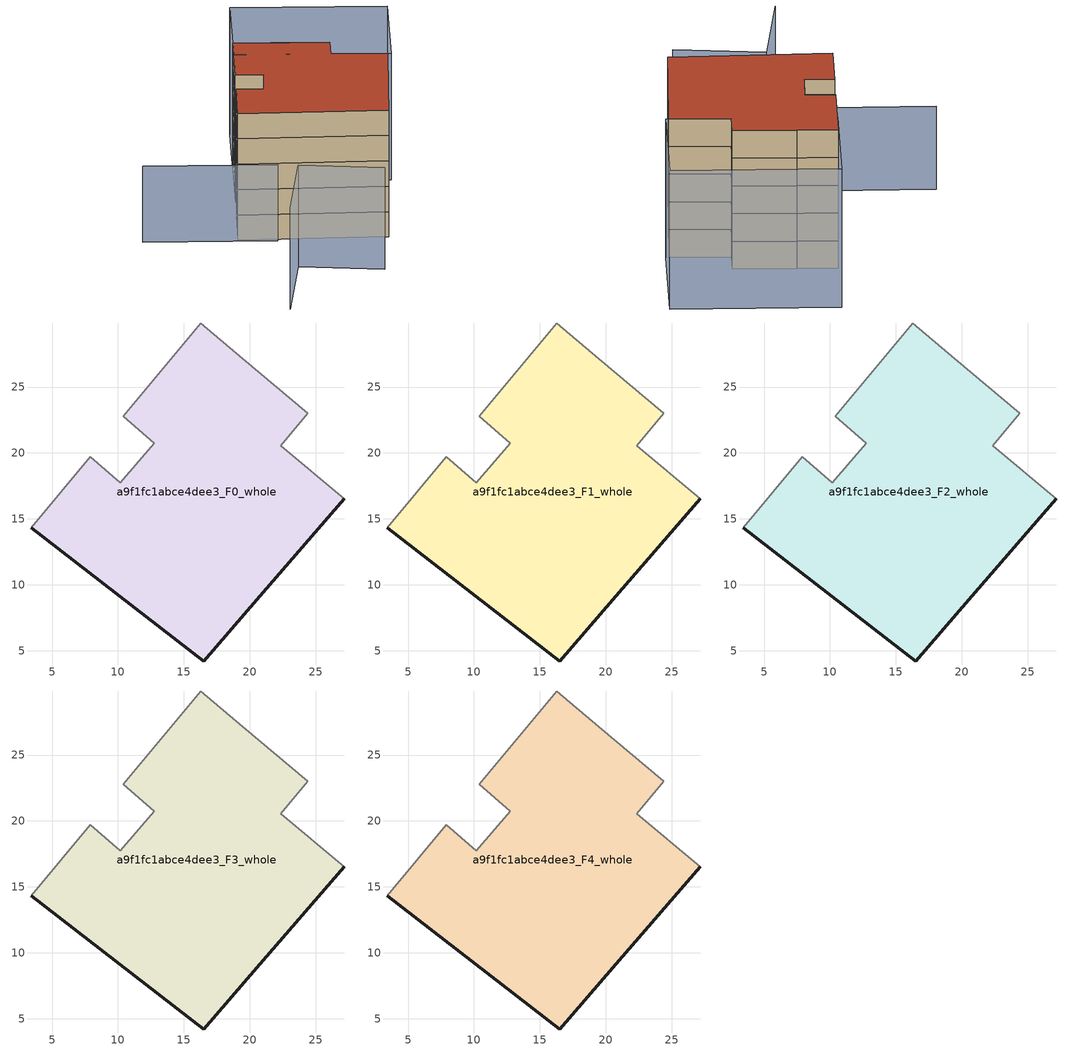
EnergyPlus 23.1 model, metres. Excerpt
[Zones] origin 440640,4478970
a9f1fc1abce4dee3_F0_whole
 floor ground (EU_floor_Construction): 24.41,23.01 22.37,20.54 27.16,16.52 20.51,8.87 16.5,4.21 3.43,14.34 7.88,19.72 10.19,17.73 12.77,20.72 10.41,22.78 16.29,29.86 19.48,27.15 z0
 wall outside (EU_wall_Construction): 3.43,14.34 16.5,4.21 20.51,8.87 27.16,16.52 z0:3
 wall adiabatic (EU_wall_Construction): 27.16,16.52 22.37,20.54 24.41,23.01 19.48,27.15 16.29,29.86 10.41,22.78 12.77,20.72 10.19,17.73 7.88,19.72 3.43,14.34 z0:3
a9f1fc1abce4dee3_F1_whole
 floor to a9f1fc1abce4dee3_F0_whole (EU_floor_Construction): 24.41,23.01 22.37,20.54 27.16,16.52 20.51,8.87 16.5,4.21 3.43,14.34 7.88,19.72 10.19,17.73 12.77,20.72 10.41,22.78 16.29,29.86 19.48,27.15 z3
 wall outside (EU_wall_Construction): 3.43,14.34 16.5,4.21 20.51,8.87 27.16,16.52 z3:6
 wall adiabatic (EU_wall_Construction): 27.16,16.52 22.37,20.54 24.41,23.01 19.48,27.15 16.29,29.86 10.41,22.78 12.77,20.72 10.19,17.73 7.88,19.72 3.43,14.34 z3:6
a9f1fc1abce4dee3_F2_whole
 floor to a9f1fc1abce4dee3_F1_whole (EU_floor_Construction): 24.41,23.01 22.37,20.54 27.16,16.52 20.51,8.87 16.5,4.21 3.43,14.34 7.88,19.72 10.19,17.73 12.77,20.72 10.41,22.78 16.29,29.86 19.48,27.15 z6
 wall outside (EU_wall_Construction): 3.43,14.34 16.5,4.21 20.51,8.87 27.16,16.52 z6:9
 wall adiabatic (EU_wall_Construction): 27.16,16.52 22.37,20.54 24.41,23.01 19.48,27.15 16.29,29.86 10.41,22.78 12.77,20.72 10.19,17.73 7.88,19.72 3.43,14.34 z6:9
a9f1fc1abce4dee3_F3_whole
 floor to a9f1fc1abce4dee3_F2_whole (EU_floor_Construction): 24.41,23.01 22.37,20.54 27.16,16.52 20.51,8.87 16.5,4.21 3.43,14.34 7.88,19.72 10.19,17.73 12.77,20.72 10.41,22.78 16.29,29.86 19.48,27.15 z9
 wall outside (EU_wall_Construction): 3.43,14.34 16.5,4.21 20.51,8.87 27.16,16.52 z9:12
 wall adiabatic (EU_wall_Construction): 27.16,16.52 22.37,20.54 24.41,23.01 19.48,27.15 16.29,29.86 10.41,22.78 12.77,20.72 10.19,17.73 7.88,19.72 3.43,14.34 z9:12
a9f1fc1abce4dee3_F4_whole
 floor to a9f1fc1abce4dee3_F3_whole (EU_floor_Construction): 24.41,23.01 22.37,20.54 27.16,16.52 20.51,8.87 16.5,4.21 3.43,14.34 7.88,19.72 10.19,17.73 12.77,20.72 10.41,22.78 16.29,29.86 19.48,27.15 z12
 wall outside (EU_wall_Construction): 3.43,14.34 16.5,4.21 20.51,8.87 27.16,16.52 z12:15
 wall adiabatic (EU_wall_Construction): 27.16,16.52 22.37,20.54 24.41,23.01 19.48,27.15 16.29,29.86 10.41,22.78 12.77,20.72 10.19,17.73 7.88,19.72 3.43,14.34 z12:15
 roof outside (EU_roof_Construction): 20.51,8.87 27.16,16.52 22.37,20.54 24.41,23.01 19.48,27.15 16.29,29.86 10.41,22.78 12.77,20.72 10.19,17.73 7.88,19.72 3.43,14.34 16.5,4.21 z15
shading: -5.21,-4.2 3.42,4.32 / 3.42,4.32 10.06,-2.4 z0:12; 22.72,37.67 36,26.7 / 36,26.7 27.42,16.31 / 27.42,16.31 14.14,27.27 / 14.14,27.27 22.72,37.67 z0:15; 26.05,34.92 6.6,11.38 / 6.6,11.38 -4.75,20.75 z0:9
[Building]
EU S2 Campaign: North Axis=0; Terrain=City; Solar Distribution=FullExterior
[Site:Location]
Madrid: Latitude=40.5; Longitude=-3.5; Time Zone=1; Elevation=609
[SizingPeriod:WeatherFileDays]
AnnualSizingPeriod: Begin Month=1; Begin Day of Month=1; End Month=12; End Day of Month=31; Day of Week for Start Day=Monday; Use Weather File Daylight Saving Period=No; Use Weather File Rain and Snow Indicators=No
[MATERIAL]
EU_InternalMass_Material: Roughness=MediumRough; Thickness=0.1; Conductivity=1; Density=1800; Specific Heat=900; Thermal Absorptance=0.9; Solar Absorptance=0.7; Visible Absorptance=0.7
[MATERIAL:NOMASS] Roughness=MediumRough; Thermal Absorptance=0.9; Solar Absorptance=0.7; Visible Absorptance=0.7
Name | Thermal Resistance
EU_wall_NoMass | 0.609216
EU_roof_NoMass | 0.513268
EU_floor_NoMass | 0.568163
[CONSTRUCTION]
EU_wall_Construction: EU_wall_NoMass
EU_roof_Construction: EU_roof_NoMass
EU_floor_Construction: EU_floor_NoMass
EU_InternalMass_Construction: EU_InternalMass_Material
[ZONE] Type=1; Multiplier=1; Ceiling Height=autocalculate; Volume=897.263; Floor Area=autocalculate; Part of Total Floor Area=Yes
a9f1fc1abce4dee3_F0_whole; a9f1fc1abce4dee3_F1_whole; a9f1fc1abce4dee3_F2_whole; a9f1fc1abce4dee3_F3_whole; a9f1fc1abce4dee3_F4_whole
[INTERNALMASS] Construction=EU_InternalMass_Construction; Surface Area=299.087
Name | Zone or ZoneList
a9f1fc1abce4dee3_F0_whole_EU_InternalMass | a9f1fc1abce4dee3_F0_whole
a9f1fc1abce4dee3_F1_whole_EU_InternalMass | a9f1fc1abce4dee3_F1_whole
a9f1fc1abce4dee3_F2_whole_EU_InternalMass | a9f1fc1abce4dee3_F2_whole
a9f1fc1abce4dee3_F3_whole_EU_InternalMass | a9f1fc1abce4dee3_F3_whole
a9f1fc1abce4dee3_F4_whole_EU_InternalMass | a9f1fc1abce4dee3_F4_whole
[OTHEREQUIPMENT] Fuel Type=Electricity; Design Level Calculation Method=Watts/Area; Power per Zone Floor Area=1; Fraction Latent=0; Fraction Radiant=0; Fraction Lost=0; Carbon Dioxide Generation Rate=0; EndUse Subcategory=EU_Step8_InternalGains
Name | Zone or ZoneList or Space or SpaceList | Schedule
EU_Step8_InternalGain_a9f1fc1abce4dee3_F0_whole_f000 | a9f1fc1abce4dee3_F0_whole | EU_Step8_GainSchedule_a9f1fc1abce4dee3_F0_whole_f000
EU_Step8_InternalGain_a9f1fc1abce4dee3_F1_whole_f000 | a9f1fc1abce4dee3_F1_whole | EU_Step8_GainSchedule_a9f1fc1abce4dee3_F1_whole_f000
EU_Step8_InternalGain_a9f1fc1abce4dee3_F2_whole_f000 | a9f1fc1abce4dee3_F2_whole | EU_Step8_GainSchedule_a9f1fc1abce4dee3_F2_whole_f000
EU_Step8_InternalGain_a9f1fc1abce4dee3_F3_whole_f000 | a9f1fc1abce4dee3_F3_whole | EU_Step8_GainSchedule_a9f1fc1abce4dee3_F3_whole_f000
EU_Step8_InternalGain_a9f1fc1abce4dee3_F4_whole_f000 | a9f1fc1abce4dee3_F4_whole | EU_Step8_GainSchedule_a9f1fc1abce4dee3_F4_whole_f000
[ZONEVENTILATION:DESIGNFLOWRATE] Schedule=EU_AlwaysOn; Design Flow Rate Calculation Method=AirChanges/Hour; Air Changes per Hour=0.752966; Ventilation Type=Natural; Fan Pressure Rise=0; Fan Total Efficiency=1; Constant Term Coefficient=1; Temperature Term Coefficient=0; Velocity Term Coefficient=0; Velocity Squared Term Coefficient=0; Minimum Indoor Temperature=-100; Maximum Indoor Temperature=100; Delta Temperature=-100; Minimum Outdoor Temperature=-100; Maximum Outdoor Temperature=100; Maximum Wind Speed=40
Name | Zone or ZoneList or Space or SpaceList
EU_ConstantAir_a9f1fc1abce4dee3_F0_whole | a9f1fc1abce4dee3_F0_whole
EU_ConstantAir_a9f1fc1abce4dee3_F1_whole | a9f1fc1abce4dee3_F1_whole
EU_ConstantAir_a9f1fc1abce4dee3_F2_whole | a9f1fc1abce4dee3_F2_whole
EU_ConstantAir_a9f1fc1abce4dee3_F3_whole | a9f1fc1abce4dee3_F3_whole
EU_ConstantAir_a9f1fc1abce4dee3_F4_whole | a9f1fc1abce4dee3_F4_whole
[HVACTEMPLATE:THERMOSTAT] Constant Heating Setpoint=20; Constant Cooling Setpoint=50
EU_HeatOnly_a9f1fc1abce4dee3_F0_whole; EU_HeatOnly_a9f1fc1abce4dee3_F1_whole; EU_HeatOnly_a9f1fc1abce4dee3_F2_whole; EU_HeatOnly_a9f1fc1abce4dee3_F3_whole; EU_HeatOnly_a9f1fc1abce4dee3_F4_whole
[HVACTEMPLATE:ZONE:IDEALLOADSAIRSYSTEM] System Availability Schedule=EU_AlwaysOn; Maximum Heating Supply Air Temperature=50; Minimum Cooling Supply Air Temperature=13; Maximum Heating Supply Air Humidity Ratio=0.0156; Minimum Cooling Supply Air Humidity Ratio=0.0077; Heating Limit=NoLimit; Cooling Limit=NoLimit; Heating Availability Schedule=EU_AlwaysOn; Cooling Availability Schedule=EU_CoolingOff; Dehumidification Control Type=ConstantSensibleHeatRatio; Cooling Sensible Heat Ratio=0.7; Dehumidification Setpoint=60; Humidification Control Type=None; Humidification Setpoint=30; Outdoor Air Method=None; Outdoor Air Flow Rate per Person=0.00944; Outdoor Air Flow Rate per Zone Floor Area=0; Outdoor Air Flow Rate per Zone=0; Demand Controlled Ventilation Type=None; Outdoor Air Economizer Type=NoEconomizer; Heat Recovery Type=None; Sensible Heat Recovery Effectiveness=0.7; Latent Heat Recovery Effectiveness=0.65
Name | Template Thermostat
a9f1fc1abce4dee3_F0_whole | EU_HeatOnly_a9f1fc1abce4dee3_F0_whole
a9f1fc1abce4dee3_F1_whole | EU_HeatOnly_a9f1fc1abce4dee3_F1_whole
a9f1fc1abce4dee3_F2_whole | EU_HeatOnly_a9f1fc1abce4dee3_F2_whole
a9f1fc1abce4dee3_F3_whole | EU_HeatOnly_a9f1fc1abce4dee3_F3_whole
a9f1fc1abce4dee3_F4_whole | EU_HeatOnly_a9f1fc1abce4dee3_F4_whole
[SIZING:ZONE] Zone Cooling Design Supply Air Temperature Input Method=SupplyAirTemperature; Zone Cooling Design Supply Air Temperature=13; Zone Heating Design Supply Air Temperature Input Method=SupplyAirTemperature; Zone Heating Design Supply Air Temperature=50; Zone Cooling Design Supply Air Humidity Ratio=0.008; Zone Heating Design Supply Air Humidity Ratio=0.008; Cooling Design Air Flow Method=DesignDay; Cooling Design Air Flow Rate=0; Cooling Minimum Air Flow per Zone Floor Area=0.000762; Cooling Minimum Air Flow=0; Cooling Minimum Air Flow Fraction=0.2; Heating Design Air Flow Method=DesignDay; Heating Design Air Flow Rate=0; Heating Maximum Air Flow per Zone Floor Area=0.002032; Heating Maximum Air Flow=0.141576; Heating Maximum Air Flow Fraction=0.3; Account for Dedicated Outdoor Air System=No; Dedicated Outdoor Air System Control Strategy=NeutralSupplyAir; Dedicated Outdoor Air Low Setpoint Temperature for Design=autosize; Dedicated Outdoor Air High Setpoint Temperature for Design=autosize; Zone Load Sizing Method=Sensible Load Only No Latent Load; Zone Latent Cooling Design Supply Air Humidity Ratio Input Method=HumidityRatioDifference; Zone Cooling Design Supply Air Humidity Ratio Difference=0.005; Zone Latent Heating Design Supply Air Humidity Ratio Input Method=HumidityRatioDifference; Zone Humidification Design Supply Air Humidity Ratio Difference=0.005
a9f1fc1abce4dee3_F0_whole; a9f1fc1abce4dee3_F1_whole; a9f1fc1abce4dee3_F2_whole; a9f1fc1abce4dee3_F3_whole; a9f1fc1abce4dee3_F4_whole
[SCHEDULE:CONSTANT]
Name | Hourly Value
EU_AlwaysOn | 1
EU_CoolingOff | 0
[SCHEDULE:FILE] Column Number=1; Rows to Skip at Top=0; Number of Hours of Data=8760; Column Separator=Comma; Interpolate to Timestep=No; Minutes per Item=60; Adjust Schedule for Daylight Savings=Yes
Name | File
EU_Step8_GainSchedule_a9f1fc1abce4dee3_F0_whole_f000 | ../../schedules/a9f1fc1abce4dee3/a9f1fc1abce4dee3_F0_whole_f000_gain.csv
EU_Step8_GainSchedule_a9f1fc1abce4dee3_F1_whole_f000 | ../../schedules/a9f1fc1abce4dee3/a9f1fc1abce4dee3_F1_whole_f000_gain.csv
EU_Step8_GainSchedule_a9f1fc1abce4dee3_F2_whole_f000 | ../../schedules/a9f1fc1abce4dee3/a9f1fc1abce4dee3_F2_whole_f000_gain.csv
EU_Step8_GainSchedule_a9f1fc1abce4dee3_F3_whole_f000 | ../../schedules/a9f1fc1abce4dee3/a9f1fc1abce4dee3_F3_whole_f000_gain.csv
EU_Step8_GainSchedule_a9f1fc1abce4dee3_F4_whole_f000 | ../../schedules/a9f1fc1abce4dee3/a9f1fc1abce4dee3_F4_whole_f000_gain.csv
